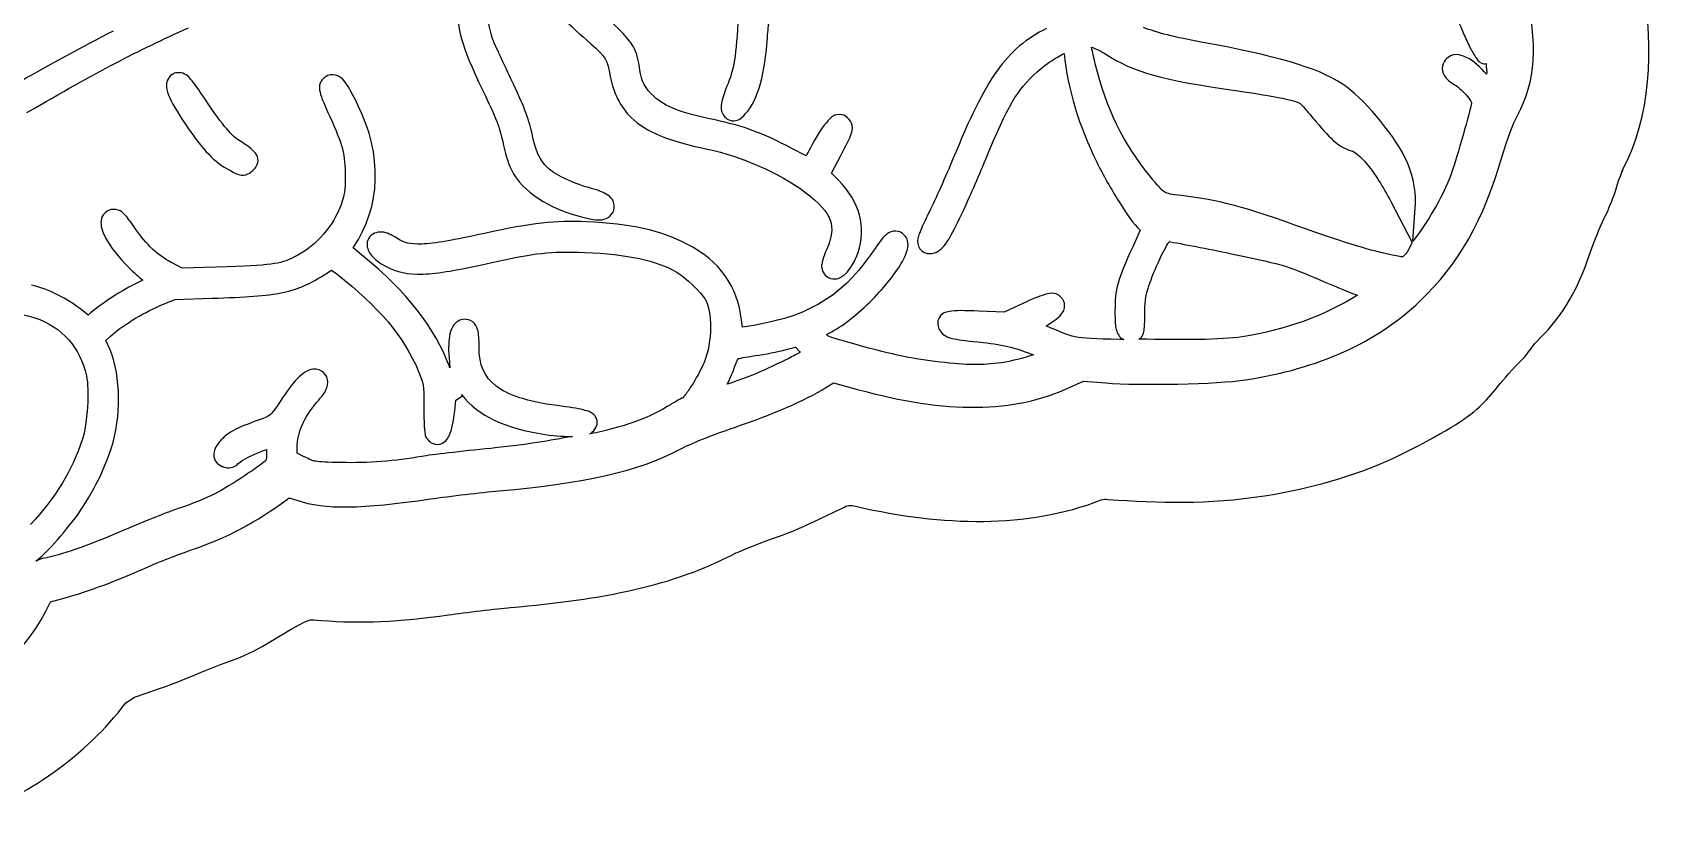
# Model space of a CAD drawing. Extents: x 3 to 1707, y 187 to 1378.
# Drawn here: x 132.5 to 267.7, y 628.2 to 693.7 of the extents above; entities that cross this region are included whole.
import ezdxf

# ---------------------------------------------------------------- set-up
doc = ezdxf.new("R2010")
doc.units = 0
doc.layers.add('Drawings', color=7, linetype='CONTINUOUS')

msp = doc.modelspace()

# ---------------------------------------------------------------- linework, layer by layer
at = {"layer": 'Drawings', "color": 7}
for points in [[(220.799104, 692.472531), (220.798934, 692.472079)], [(218.510343, 691.94675), (218.510343, 691.941104)], [(250.398406, 691.496436), (250.398406, 691.490789)], [(144.161615, 690.194618), (144.155967, 690.194618)], [(144.591666, 690.32672), (144.591779, 690.32703)], [(197.365421, 684.06272), (197.017991, 683.395492), (195.826723, 684.01862)], [(199.709328, 681.371929), (199.135776, 681.96194), (199.902357, 683.439761)], [(245.754598, 679.585296), (247.541486, 676.166492)], [(247.602761, 676.282501), (247.806915, 679.453194)], [(224.819591, 677.223616), (224.852685, 677.190583), (224.234998, 675.823039)], [(160.117089, 675.006658), (159.234679, 675.717985), (159.273279, 675.778686)], [(227.295676, 676.265618), (227.295676, 676.265731)], [(148.728462, 674.157667), (144.99478, 674.030901), (144.106863, 674.499595), (144.106863, 674.493949)], [(156.967294, 673.568898), (157.452634, 673.87771), (157.452916, 673.878077)], [(157.452916, 673.878077), (157.872068, 673.552749)], [(141.707808, 673.032417), (141.647127, 673.004184)], [(137.383998, 670.324263), (137.383998, 670.32991), (137.141328, 670.125786), (136.700123, 670.478697), (136.694475, 670.478697)], [(143.1686, 670.916561), (144.365374, 671.434916), (147.475863, 671.52865)], [(214.704966, 670.909898), (213.524739, 670.352948), (211.417995, 670.446681)], [(191.696224, 669.11759), (191.62453, 669.707629)], [(138.800683, 667.646629), (138.629707, 668.010551), (138.993712, 668.346917)], [(167.237025, 666.564378), (167.303213, 665.73724)], [(195.3581, 667.244169), (196.119175, 667.442647), (196.119034, 667.442957)], [(196.119034, 667.442957), (196.460957, 667.101085), (196.466605, 667.101085)], [(198.661985, 664.074662), (199.301725, 664.466167), (201.292669, 663.92579)], [(219.012569, 664.113256), (220.126608, 664.626107), (221.990711, 664.471673)], [(167.710929, 662.138084), (167.79917, 663.042412), (168.201775, 663.290579), (168.356204, 663.384312), (168.267963, 663.494702)], [(155.175197, 658.311259), (155.169549, 658.311259), (154.568409, 658.620042), (154.568409, 659.11632)], [(153.758201, 654.771901), (153.763848, 654.777548), (153.923783, 654.893303), (154.541471, 654.683815)], [(133.617052, 645.4308), (134.019657, 646.213811), (135.238484, 646.550177), (135.244132, 646.550177)], [(140.283725, 637.785055), (141.020743, 638.270604)]]:
    msp.add_lwpolyline(points, dxfattribs=at)
for points in [[(170.920926, 693.012231), (170.402266, 694.350271), (170.219035, 697.188833), (170.540374, 698.421706)], [(265.017245, 682.121399), (267.505586, 686.704555), (267.659817, 692.318464), (266.808326, 697.481777)], [(167.882131, 696.679258), (167.896249, 693.853994), (168.204344, 692.719089), (170.033009, 688.893167)], [(250.045414, 696.607659), (250.855876, 695.671881), (251.145278, 695.185711), (251.815769, 693.613422)], [(256.316482, 686.776774), (257.847782, 689.597097), (258.020677, 692.729733), (257.01137, 697.209697)], [(181.746759, 693.591315), (181.335118, 694.039682), (180.841476, 694.517184), (180.340437, 694.964365)], [(191.370565, 695.80274), (191.220908, 692.033171), (191.055044, 690.837989), (190.499167, 689.439332)], [(139.231384, 693.809471), (136.833826, 692.56361), (133.48894, 690.74626), (131.758484, 689.750995)], [(132.050767, 687.018335), (137.944223, 690.431322), (141.199992, 692.135148), (145.518578, 694.087565)], [(177.103078, 694.550923), (177.493569, 694.134064), (178.100696, 693.584822), (179.071968, 692.736734)], [(182.689851, 692.328572), (182.485696, 692.758333), (182.158428, 693.142949), (181.746759, 693.591315)], [(193.780632, 693.222622), (193.829483, 693.93714), (193.872347, 694.323987), (193.913008, 694.47986)], [(217.037833, 694.020088), (215.40601, 693.197664), (214.098687, 692.142291), (212.912558, 690.4689)], [(230.087001, 692.863811), (227.732815, 693.296282), (226.23173, 693.657945), (225.128957, 694.115543)], [(251.815769, 693.613422), (251.986039, 693.21435), (252.172234, 692.804917), (252.345215, 692.460956)], [(171.422784, 691.903893), (171.146907, 692.497433), (170.933011, 692.98109), (170.920926, 693.012231)], [(179.071968, 692.736734), (180.293676, 691.669927), (180.468294, 691.38421), (180.68236, 690.02923)], [(183.153109, 690.552978), (183.085622, 691.149284), (182.931447, 691.819843), (182.689851, 692.328572)], [(191.938612, 686.892275), (193.070243, 688.096068), (193.585796, 690.373614), (193.780632, 693.222622)], [(220.798934, 692.472079), (221.062387, 692.368747), (221.427493, 692.237464), (221.924014, 691.920635)], [(220.804469, 692.449945), (220.802662, 692.458415), (220.801786, 692.464061), (220.799104, 692.472531)], [(221.118833, 691.060379), (220.996566, 691.560666), (220.8839, 692.060246), (220.804469, 692.449945)], [(241.685205, 689.41189), (239.64126, 690.75936), (236.105548, 691.758211), (230.087001, 692.863811)], [(252.345215, 692.460956), (252.518309, 692.116995), (252.642693, 691.870663), (252.819514, 691.639322)], [(172.426529, 689.769883), (172.056256, 690.55055), (171.698604, 691.310325), (171.422784, 691.903893)], [(216.276758, 690.41379), (216.650731, 690.756255), (217.338474, 691.251798), (217.953338, 691.632434)], [(217.953338, 691.632434), (218.161728, 691.761458), (218.333183, 691.850674), (218.510343, 691.94675)], [(218.510343, 691.941104), (218.837357, 688.930745), (219.753709, 685.893791), (221.240309, 682.864658)], [(225.679807, 681.702705), (223.461413, 684.403857), (222.031711, 687.324492), (221.118833, 691.060379)], [(221.924014, 691.920635), (224.445844, 690.311841), (226.483238, 689.749781), (233.003784, 688.821653)], [(250.056483, 690.88974), (250.001985, 690.622939), (250.073425, 690.327623), (250.188915, 690.128779)], [(250.398406, 691.490789), (250.257503, 691.349907), (250.110896, 691.156625), (250.056483, 690.88974)], [(251.220163, 691.843841), (250.898542, 691.852311), (250.544025, 691.641129), (250.398406, 691.496436)], [(251.992279, 691.634353), (251.731086, 691.743332), (251.541784, 691.835936), (251.220163, 691.843841)], [(253.740553, 690.206165), (253.227597, 690.762099), (252.686094, 691.344656), (251.992279, 691.634353)], [(252.819514, 691.639322), (252.973971, 691.437457), (253.008138, 691.214559), (253.503361, 691.065856)], [(253.503361, 691.065856), (253.568589, 691.046093), (253.62111, 691.088443), (253.690855, 691.088443)], [(253.690855, 691.088443), (253.661489, 690.87359), (253.785732, 690.377087), (253.740553, 690.206165)], [(144.155967, 690.194618), (143.789675, 689.96819), (143.654533, 689.477136), (143.681668, 689.157935)], [(144.591779, 690.32703), (144.430912, 690.31009), (144.275213, 690.264071), (144.161615, 690.194618)], [(145.049418, 690.282676), (144.918539, 690.330955), (144.752533, 690.343659), (144.591666, 690.32672)], [(145.915282, 689.532726), (145.646182, 689.874401), (145.467977, 690.128948), (145.049418, 690.282676)], [(146.957627, 688.043894), (146.50829, 688.719874), (146.184297, 689.191052), (145.915282, 689.532726)], [(156.52126, 689.536735), (156.381769, 689.221092), (156.425621, 688.941953), (156.48266, 688.698586)], [(157.144454, 690.099191), (156.962042, 690.029173), (156.660752, 689.852436), (156.52126, 689.536735)], [(158.026864, 690.049501), (157.76793, 690.184736), (157.383877, 690.190948), (157.144454, 690.099191)], [(158.589404, 689.531174), (158.438618, 689.735297), (158.285657, 689.914181), (158.026864, 690.049501)], [(159.648297, 687.617747), (159.189104, 688.547173), (158.89092, 689.123237), (158.589404, 689.531174)], [(174.130697, 685.364001), (173.885316, 686.494925), (173.448092, 687.615827), (172.426529, 689.769883)], [(180.68236, 690.02923), (180.884538, 688.749575), (181.531451, 687.444595), (182.419593, 686.599387)], [(184.333336, 688.336245), (183.595782, 689.002146), (183.255271, 689.647267), (183.153109, 690.552978)], [(190.499167, 689.439332), (190.238256, 688.78272), (190.067139, 688.315607), (189.980762, 687.911877)], [(212.912558, 690.4689), (211.724763, 688.793138), (210.631168, 686.516693), (209.25057, 683.145998)], [(211.991548, 683.135016), (213.860535, 687.66899), (214.546471, 688.829361), (216.276758, 690.41379)], [(246.935546, 683.274542), (245.863297, 685.371426), (243.438646, 688.255951), (241.685205, 689.41189)], [(250.188915, 690.128779), (250.417071, 689.731062), (250.721241, 689.544895), (251.120966, 689.30164)], [(251.120966, 689.30164), (251.40746, 689.127161), (251.841803, 688.722584), (252.141258, 688.34768)], [(143.681668, 689.157935), (143.709906, 688.838734), (143.809752, 688.560668), (143.957432, 688.237063)], [(143.957432, 688.237063), (144.252454, 687.589825), (144.763263, 686.767457), (145.518211, 685.661914)], [(149.869581, 684.591973), (149.184548, 684.993162), (148.420536, 685.843113), (146.957627, 688.043894)], [(156.48266, 688.698586), (156.596738, 688.211851), (156.847795, 687.663908), (157.298883, 686.674854)], [(170.033009, 688.893167), (171.172067, 686.509776), (171.475221, 685.719481), (171.715095, 684.586552)], [(189.539557, 686.362146), (186.479189, 687.002807), (185.262422, 687.49739), (184.333336, 688.336245)], [(233.003784, 688.821653), (236.986518, 688.254765), (238.050775, 687.895982), (238.20447, 687.757387)], [(252.141258, 688.34768), (252.290915, 688.160213), (252.410358, 687.977038), (252.472169, 687.856908)], [(157.298883, 686.674854), (158.370821, 684.32458), (158.583616, 683.494025), (158.583898, 681.678961)], [(159.273279, 675.778686), (161.579321, 679.143395), (161.682838, 683.499954), (159.648297, 687.617747)], [(182.419593, 686.599387), (183.720308, 685.361658), (185.563204, 684.635847), (188.772947, 683.95806)], [(189.980762, 687.911877), (189.937559, 687.710012), (189.909943, 687.522179), (189.931121, 687.305322)], [(189.931121, 687.305322), (189.953711, 687.088493), (190.050564, 686.821975), (190.239979, 686.632589)], [(190.239979, 686.632589), (190.325537, 686.547043), (190.449498, 686.435806), (190.653596, 686.368047)], [(191.28783, 686.384987), (191.630262, 686.518528), (191.750213, 686.691878), (191.938612, 686.892275)], [(199.400499, 686.781235), (198.991851, 686.596874), (198.915159, 686.413587), (198.672489, 686.136086)], [(200.161574, 686.781235), (199.958832, 686.87525), (199.604823, 686.873274), (199.400499, 686.781235)], [(200.520045, 686.516693), (200.446346, 686.588404), (200.364458, 686.687502), (200.161574, 686.781235)], [(238.20447, 687.757387), (238.187528, 687.774326), (238.423308, 687.530112), (238.667757, 687.250098)], [(238.667757, 687.250098), (238.91229, 686.970028), (239.209571, 686.613814), (239.506032, 686.257543)], [(252.489111, 687.785196), (252.193864, 686.517427), (251.104588, 682.740207), (250.784944, 681.873938)], [(252.472169, 687.856908), (252.491935, 687.819923), (252.486288, 687.806088), (252.489111, 687.785196)], [(255.036976, 683.363448), (255.467338, 684.845194), (255.93929, 686.08202), (256.316482, 686.776774)], [(145.518211, 685.661914), (146.702109, 683.928218), (147.722599, 682.839982), (148.86033, 682.248588)], [(175.476365, 682.391813), (174.79506, 683.072706), (174.488715, 683.71283), (174.130697, 685.364001)], [(195.826723, 684.01862), (193.344792, 685.310923), (191.789717, 685.891081), (189.539557, 686.362146)], [(190.653596, 686.368047), (190.857751, 686.300288), (191.116601, 686.31751), (191.28783, 686.384987)], [(198.672489, 686.136086), (198.266891, 685.672332), (197.768562, 684.842709), (197.365421, 684.06272)], [(199.902357, 683.439761), (200.375442, 684.349199), (200.6276, 684.825403), (200.768221, 685.231871)], [(200.845421, 685.926682), (200.796571, 686.201106), (200.618395, 686.420758), (200.520045, 686.516693)], [(200.768221, 685.231871), (200.838531, 685.435148), (200.894299, 685.652146), (200.845421, 685.926682)], [(239.506032, 686.257543), (240.775771, 684.731669), (241.569235, 684.001934), (242.561374, 683.803683)], [(150.950527, 683.786913), (150.644888, 684.124888), (150.277608, 684.353095), (149.869581, 684.591973)], [(171.715095, 684.586552), (171.899201, 683.716528), (172.157599, 682.786481), (172.43757, 682.226453)], [(188.772947, 683.95806), (191.662001, 683.348033), (194.7246, 682.002595), (196.885615, 680.401396)], [(151.14909, 683.544392), (151.077085, 683.651395), (151.016319, 683.714354), (150.950527, 683.786913)], [(151.132543, 682.458076), (151.211607, 682.56649), (151.320602, 682.767367), (151.320038, 683.009492)], [(151.320038, 683.009492), (151.319558, 683.25173), (151.220812, 683.437277), (151.14909, 683.544392)], [(209.25057, 683.145998), (208.671059, 681.731164), (207.770097, 679.724936), (207.287214, 678.762195)], [(210.033698, 678.673995), (210.626537, 679.928495), (211.317838, 681.500643), (211.991548, 683.135016)], [(221.240309, 682.864658), (221.749537, 681.827071), (222.444622, 680.614695), (223.104411, 679.567142)], [(242.561374, 683.803683), (242.589612, 683.798036), (243.206593, 683.415227), (243.813296, 682.662256)], [(243.813296, 682.662256), (244.419999, 681.909257), (245.105257, 680.836775), (245.754598, 679.585296)], [(247.806915, 679.453194), (247.881744, 680.607665), (247.499328, 682.17202), (246.935546, 683.274542)], [(248.170722, 671.276248), (251.442841, 674.395868), (253.476959, 677.992087), (255.036976, 683.363448)], [(264.535491, 680.648349), (264.8437, 681.709481), (265.275304, 682.596756), (265.017245, 682.121399)], [(148.86033, 682.248588), (149.307352, 682.016231), (149.49366, 681.858071), (149.930263, 681.801944)], [(149.930263, 681.801944), (150.148536, 681.773711), (150.446861, 681.85361), (150.61411, 681.961742)], [(150.61411, 681.961742), (150.781273, 682.069874), (150.85356, 682.157113), (150.928473, 682.231931)], [(150.928473, 682.231931), (150.991442, 682.294608), (151.053479, 682.349662), (151.132543, 682.458076)], [(158.583898, 681.678961), (158.584096, 680.462153), (158.541825, 680.178582), (158.23644, 679.324396)], [(172.43757, 682.226453), (173.35186, 680.396907), (175.618398, 679.00161), (178.272491, 678.311344)], [(178.884671, 680.748575), (177.484505, 681.122633), (175.926832, 681.941668), (175.476365, 682.391813)], [(201.336267, 675.33382), (202.06487, 677.46656), (201.470958, 679.551812), (199.709328, 681.371929)], [(226.915181, 680.373784), (226.692955, 680.509584), (226.36724, 680.865742), (225.679807, 681.702705)], [(250.784944, 681.873938), (250.052671, 679.889138), (248.724678, 677.784518), (247.602761, 676.282501)], [(180.340663, 680.213703), (179.965476, 680.43279), (179.5073, 680.582284), (178.884671, 680.748575)], [(180.859068, 679.750515), (180.708564, 679.979766), (180.528242, 680.104216), (180.340663, 680.213703)], [(196.885615, 680.401396), (198.121752, 679.485465), (198.770303, 678.726283), (199.014441, 678.041296)], [(228.293944, 680.081545), (227.436749, 680.184031), (227.137436, 680.238238), (226.915181, 680.373784)], [(238.728438, 677.291318), (233.361464, 679.20723), (231.535877, 679.694162), (228.293944, 680.081545)], [(262.867948, 676.65701), (263.406797, 678.00242), (264.123455, 679.229534), (264.535491, 680.648349)], [(138.911655, 678.871992), (138.672486, 678.780236), (138.442975, 678.570522), (138.332568, 678.337121)], [(139.650677, 678.883286), (139.416309, 678.968549), (139.109625, 678.948503), (138.911655, 678.871992)], [(140.180123, 678.519336), (140.03922, 678.660782), (139.884932, 678.797994), (139.650677, 678.883286)], [(141.128721, 677.267603), (140.72493, 677.864163), (140.462099, 678.236244), (140.180123, 678.519336)], [(158.23644, 679.324396), (157.618019, 677.594031), (156.147344, 675.888003), (154.635105, 675.11702)], [(180.500598, 678.261654), (180.726777, 678.405359), (180.885837, 678.637377), (180.963856, 678.840654)], [(180.963856, 678.840654), (181.072569, 679.124084), (181.009572, 679.521236), (180.859068, 679.750515)], [(207.287214, 678.762195), (207.029691, 678.248723), (206.798034, 677.749538), (206.625392, 677.345017)], [(208.621842, 676.043708), (209.003212, 676.543401), (209.44086, 677.419467), (210.033698, 678.673995)], [(223.104411, 679.567142), (223.764172, 678.519618), (224.313384, 677.692705), (224.819591, 677.223616)], [(138.332568, 678.337121), (138.222161, 678.103635), (138.211402, 677.878477), (138.22778, 677.680932)], [(138.22778, 677.680932), (138.260817, 677.285813), (138.402285, 676.944252), (138.602825, 676.567032)], [(144.106863, 674.493949), (143.005897, 675.072101), (141.966743, 676.02945), (141.128721, 677.267603)], [(178.724793, 677.907275), (176.075303, 678.026982), (174.188922, 677.811001), (170.204013, 676.93677)], [(178.272491, 678.311344), (178.918443, 678.143358), (179.360382, 678.04539), (179.805682, 678.063177)], [(187.129744, 676.015898), (184.846038, 677.197303), (182.363345, 677.743073), (178.724793, 677.907275)], [(179.805682, 678.063177), (180.028473, 678.071647), (180.274362, 678.117949), (180.500598, 678.261654)], [(199.014441, 678.041296), (199.258692, 677.35631), (199.185558, 676.641002), (198.700077, 675.559881)], [(204.822084, 677.052327), (204.650967, 677.11811), (204.33409, 677.154248), (204.083062, 677.06362)], [(206.625392, 677.345017), (206.538986, 677.14287), (206.470031, 676.962434), (206.415816, 676.810145)], [(246.02487, 675.091159), (244.017874, 675.513381), (242.084845, 676.093172), (238.728438, 677.291318)], [(138.602825, 676.567032), (139.003934, 675.812621), (139.673041, 674.948752), (140.538594, 674.09115)], [(160.541635, 676.534113), (160.297101, 676.122788), (160.417561, 675.703925), (160.558295, 675.436757)], [(161.567433, 677.046935), (161.229604, 677.046935), (160.786084, 676.945296), (160.541635, 676.534113)], [(162.251308, 676.876126), (162.046589, 676.963648), (161.915258, 677.046935), (161.567433, 677.046935)], [(162.874502, 676.545265), (162.669782, 676.674289), (162.456027, 676.788632), (162.251308, 676.876126)], [(164.975739, 676.043482), (163.933281, 676.00452), (163.494645, 676.154155), (162.874502, 676.545265)], [(170.204013, 676.93677), (167.616278, 676.36912), (166.018198, 676.08233), (164.975739, 676.043482)], [(191.62453, 669.707629), (191.29489, 672.544243), (189.797955, 674.635565), (187.129744, 676.015898)], [(203.526028, 676.67762), (203.23047, 676.369402), (202.929265, 675.934729), (202.395442, 675.172215)], [(204.083062, 677.06362), (203.832034, 676.972428), (203.673821, 676.831828), (203.526028, 676.67762)], [(205.456318, 676.352011), (205.378101, 676.63321), (205.116767, 676.939339), (204.822084, 677.052327)], [(205.450671, 675.607594), (205.502062, 675.831199), (205.534422, 676.07067), (205.456318, 676.352011)], [(206.415816, 676.810145), (206.361601, 676.65797), (206.300016, 676.643289), (206.300016, 676.297323)], [(206.300016, 676.297323), (206.300016, 676.036452), (206.385009, 675.698532), (206.658486, 675.470185)], [(207.529855, 675.271708), (208.01624, 675.374193), (208.328119, 675.658865), (208.621842, 676.043708)], [(224.234998, 675.823039), (223.598307, 674.40781), (223.232015, 673.555092), (223.01617, 672.790207)], [(226.358119, 674.490165), (226.703742, 675.259059), (227.099061, 675.997744), (227.235023, 676.188542)], [(227.295676, 676.265731), (227.280993, 676.260084), (227.225874, 676.257261), (227.372905, 676.232698)], [(227.235023, 676.188542), (227.272635, 676.241338), (227.279327, 676.246137), (227.295676, 676.265618)], [(227.372905, 676.232698), (228.765334, 675.989049), (230.856124, 675.575409), (232.722514, 675.185005)], [(247.541486, 676.166492), (247.362463, 675.930748), (247.193548, 675.45014), (247.028587, 675.267671)], [(257.799355, 667.793835), (260.911312, 670.843325), (261.59002, 673.116438), (262.867948, 676.65701)], [(154.635105, 675.11702), (153.839891, 674.711596), (153.443046, 674.537568), (152.688296, 674.411198)], [(167.264613, 665.830973), (166.110646, 669.016855), (163.656162, 672.13272), (160.117089, 675.006658)], [(160.558295, 675.436757), (160.838689, 674.902478), (161.326909, 674.513853), (161.986698, 674.16848)], [(165.086146, 673.539875), (166.361928, 673.590976), (167.988105, 673.884683), (170.435755, 674.422152)], [(170.435755, 674.422152), (174.654411, 675.348953), (175.562545, 675.452483), (178.587024, 675.343024)], [(178.587024, 675.343024), (182.100372, 675.215976), (184.610766, 674.651375), (186.181287, 673.732875)], [(202.395442, 675.172215), (199.805137, 671.472099), (196.933901, 669.848398), (191.696224, 669.11759)], [(198.396754, 674.743781), (198.361457, 674.61758), (198.336467, 674.500132), (198.319525, 674.374326)], [(198.700077, 675.559881), (198.57301, 675.276705), (198.467685, 674.996268), (198.396754, 674.743781)], [(200.282909, 673.569265), (200.726543, 673.985926), (201.082528, 674.591013), (201.336267, 675.33382)], [(204.821971, 674.234545), (205.126791, 674.726475), (205.348057, 675.160527), (205.450671, 675.607594)], [(206.658486, 675.470185), (206.932104, 675.241781), (207.286677, 675.220324), (207.529855, 675.271708)], [(225.514309, 672.345116), (225.677237, 672.872393), (226.012497, 673.721243), (226.358119, 674.490165)], [(232.722514, 675.185005), (234.588875, 674.7946), (236.292054, 674.40685), (236.687826, 674.286183)], [(246.747345, 674.975404), (246.772759, 674.98105), (246.556745, 674.978227), (246.02487, 675.091159)], [(247.028587, 675.267671), (246.757511, 674.967696), (246.721762, 674.96939), (246.747345, 674.975404)], [(140.538594, 674.09115), (140.985277, 673.648572), (141.340387, 673.348484), (141.707808, 673.032417)], [(152.688296, 674.411198), (151.933518, 674.284715), (150.794884, 674.226555), (148.728462, 674.157667)], [(153.377, 672.008383), (154.762624, 672.300254), (155.779895, 672.801981), (156.967294, 673.568898)], [(157.872068, 673.552749), (161.382706, 670.846035), (163.505206, 668.289322), (164.694187, 665.430264)], [(161.986698, 674.16848), (162.855357, 673.713818), (163.810365, 673.488886), (165.086146, 673.539875)], [(186.181287, 673.732875), (186.926324, 673.297129), (188.29012, 671.964593), (188.591354, 671.449965)], [(198.319525, 674.374326), (198.302583, 674.24869), (198.247605, 674.141969), (198.36366, 673.839454)], [(198.36366, 673.839454), (198.430582, 673.665257), (198.54466, 673.480445), (198.733171, 673.337643)], [(198.733171, 673.337643), (198.921795, 673.194785), (199.176974, 673.127873), (199.389458, 673.139166)], [(199.389458, 673.139166), (199.814399, 673.161752), (200.061078, 673.361076), (200.282909, 673.569265)], [(202.075459, 670.970119), (203.247525, 672.082353), (204.212332, 673.250714), (204.821971, 674.234545)], [(236.687826, 674.286183), (237.313363, 674.095611), (238.767264, 673.529993), (239.792809, 673.078578)], [(239.792809, 673.078578), (240.817845, 672.627445), (242.170375, 672.079699), (242.97502, 671.782717)], [(136.694475, 670.478697), (135.4676, 671.469728), (133.769787, 672.349803), (132.431318, 672.618241)], [(141.647127, 673.004184), (140.240635, 672.354744), (138.508513, 671.261877), (137.383998, 670.324263)], [(147.475863, 671.52865), (150.259338, 671.612784), (151.991347, 671.716398), (153.377, 672.008383)], [(216.673829, 671.770125), (216.210683, 671.607786), (215.603641, 671.335057), (214.704966, 670.909898)], [(217.313597, 671.929923), (217.102666, 671.904514), (216.905429, 671.851154), (216.673829, 671.770125)], [(218.052619, 671.792147), (217.792809, 671.95251), (217.524613, 671.954768), (217.313597, 671.929923)], [(218.559984, 670.987058), (218.534571, 671.350415), (218.276596, 671.653806), (218.052619, 671.792147)], [(223.01617, 672.790207), (222.800438, 672.025351), (222.7578, 671.372945), (222.756953, 670.507325)], [(225.238573, 670.139423), (225.238573, 671.100978), (225.322296, 671.724106), (225.514309, 672.345116)], [(242.97502, 671.782717), (240.27267, 670.094702), (237.037458, 668.878345), (233.351214, 668.31428)], [(128.636954, 670.550437), (130.98682, 670.321468), (132.020383, 670.141992), (132.701548, 669.905259)], [(138.993712, 668.346917), (139.89298, 669.177162), (141.597204, 670.239536), (143.1686, 670.916561)], [(188.591354, 671.449965), (189.179053, 670.445834), (189.23725, 667.921109), (188.497607, 666.161834)], [(198.700246, 668.499742), (199.912495, 669.120893), (200.823255, 669.781853), (202.075459, 670.970119)], [(208.930699, 670.418448), (208.653976, 670.3665), (208.273057, 670.286883), (208.059302, 669.839448)], [(211.417995, 670.446681), (210.188579, 670.499759), (209.484317, 670.523474), (208.930699, 670.418448)], [(218.273208, 670.176464), (218.425971, 670.364495), (218.584437, 670.623729), (218.559984, 670.987058)], [(222.756953, 670.507325), (222.756304, 669.909748), (222.762601, 669.512258), (222.8121, 669.17287)], [(233.632992, 664.71984), (239.759093, 665.671711), (244.531648, 667.806794), (248.170722, 671.276248)], [(132.701548, 669.905259), (135.007674, 669.103756), (136.4716, 667.455662), (137.008811, 665.052734)], [(167.634124, 669.304944), (167.455948, 669.065529), (167.374935, 668.819451), (167.314225, 668.549488)], [(168.527547, 669.773638), (168.163401, 669.773638), (167.812215, 669.544104), (167.634124, 669.304944)], [(169.216928, 669.553139), (168.99216, 669.728183), (168.717808, 669.773638), (168.527547, 669.773638)], [(169.614027, 668.930039), (169.553599, 669.134445), (169.44178, 669.378038), (169.216928, 669.553139)], [(208.059302, 669.839448), (207.952283, 669.615562), (207.961799, 669.366152), (208.004154, 669.199804)], [(208.004154, 669.199804), (208.04651, 669.033513), (208.112162, 668.920299), (208.17513, 668.81931)], [(217.010246, 669.233543), (217.567957, 669.552179), (217.97669, 669.811357), (218.273208, 670.176464)], [(223.154052, 668.075543), (218.9339, 668.231953), (219.51214, 668.163912), (217.010246, 669.233543)], [(222.8121, 669.17287), (222.860386, 668.833511), (222.992818, 668.484863), (223.225746, 668.251998)], [(225.183426, 668.860135), (225.233688, 669.182413), (225.238573, 669.549638), (225.238573, 670.139423)], [(167.314225, 668.549488), (167.192806, 668.009591), (167.177162, 667.359134), (167.237025, 666.564378)], [(169.740868, 667.463228), (169.738044, 668.118033), (169.73522, 668.521171), (169.614027, 668.930039)], [(198.876728, 668.356319), (198.748532, 668.409961), (198.747967, 668.469815), (198.700246, 668.499742)], [(201.259236, 667.639458), (199.918283, 668.007332), (199.21083, 668.216284), (198.876728, 668.356319)], [(208.17513, 668.81931), (208.281302, 668.649066), (208.473681, 668.467811), (208.676989, 668.361627)], [(208.676989, 668.361627), (208.880296, 668.255471), (209.086822, 668.193641), (209.338811, 668.141128)], [(209.338811, 668.141128), (209.842759, 668.035819), (210.553318, 667.959873), (211.765425, 667.83785)], [(211.765425, 667.83785), (213.510366, 667.662242), (214.769234, 667.28937), (215.962394, 666.812206)], [(223.501482, 668.08119), (223.349566, 668.086836), (223.308057, 668.069896), (223.154052, 668.075543)], [(223.225746, 668.251998), (223.309893, 668.167864), (223.408864, 668.135961), (223.501482, 668.08119)], [(224.742221, 668.115803), (224.84444, 668.197961), (224.965605, 668.25725), (225.023463, 668.358323)], [(233.351214, 668.31428), (231.617115, 668.048891), (228.308966, 668.042115), (224.742221, 668.115803)], [(225.023463, 668.358323), (225.126811, 668.539578), (225.158578, 668.698981), (225.183426, 668.860135)], [(256.885319, 666.608789), (257.209171, 666.986544), (257.492558, 667.399676), (257.799355, 667.793835)], [(139.230847, 659.513133), (139.963149, 662.283004), (139.828034, 665.415328), (138.800683, 667.646629)], [(171.136177, 664.226386), (170.156518, 664.994037), (169.74756, 665.942662), (169.740868, 667.463228)], [(191.078396, 665.865473), (191.177508, 666.13905), (191.248581, 666.31847), (191.293478, 666.400345)], [(191.293478, 666.400345), (191.338375, 666.482221), (191.326487, 666.461046), (191.354159, 666.477703)], [(191.354159, 666.477703), (191.409787, 666.510736), (191.837099, 666.619715), (192.777028, 666.747892)], [(192.777028, 666.747892), (193.546773, 666.852636), (194.663551, 667.066698), (195.3581, 667.244169)], [(195.506994, 666.488573), (194.720054, 666.091534), (193.725005, 665.624732), (192.804616, 665.23684)], [(196.494192, 667.012434), (196.24627, 666.869293), (195.900478, 666.687107), (195.506994, 666.488573)], [(196.466605, 667.101085), (196.524491, 667.044055), (196.489194, 667.084146), (196.532793, 667.03502)], [(196.532793, 667.03502), (196.504555, 667.018081), (196.521498, 667.029374), (196.494192, 667.012434)], [(208.158583, 666.205764), (205.915652, 666.468048), (204.344566, 666.793036), (201.259236, 667.639458)], [(215.576336, 666.685441), (214.771013, 666.444332), (213.843028, 666.225132), (213.265522, 666.145064)], [(215.962394, 666.812206), (215.826856, 666.768445), (215.721249, 666.728637), (215.576336, 666.685441)], [(245.965883, 658.181783), (254.628469, 662.49715), (252.796924, 662.488144), (256.885319, 666.608789)], [(137.008811, 665.052734), (137.260686, 663.925677), (137.096911, 661.069047), (136.655847, 659.709436)], [(154.750454, 664.966934), (154.308853, 664.556484), (153.852315, 663.982849), (153.393744, 663.279568)], [(155.4343, 665.463211), (155.182708, 665.339269), (154.97124, 665.172159), (154.750454, 664.966934)], [(156.415992, 665.545934), (156.029454, 665.694156), (155.685837, 665.587154), (155.4343, 665.463211)], [(157.04472, 664.966934), (156.913418, 665.267558), (156.644233, 665.45844), (156.415992, 665.545934)], [(157.066745, 664.13429), (157.141009, 664.362694), (157.17656, 664.66631), (157.04472, 664.966934)], [(164.694187, 665.430264), (165.151177, 664.331384), (165.128276, 664.454959), (165.129886, 662.507737)], [(167.303213, 665.73724), (167.289094, 665.77366), (167.2778, 665.793423), (167.264613, 665.830973)], [(188.497607, 666.161834), (188.259285, 665.595285), (187.82593, 664.811004), (187.427674, 664.187735)], [(190.438655, 664.365602), (190.665399, 664.854285), (190.915637, 665.41626), (191.078396, 665.865473)], [(192.804616, 665.23684), (192.080673, 664.931756), (191.182506, 664.608856), (190.438655, 664.365602)], [(213.265522, 666.145064), (211.720867, 665.930776), (210.421309, 665.941222), (208.158583, 666.205764)], [(156.222935, 662.854974), (156.632995, 663.323244), (156.917964, 663.677454), (157.066745, 664.13429)], [(176.259663, 662.577642), (173.779653, 662.896899), (172.115836, 663.458734), (171.136177, 664.226386)], [(187.427674, 664.187735), (187.228602, 663.8761), (187.035601, 663.601818), (186.887215, 663.415735)], [(191.045669, 660.760602), (194.215117, 661.836501), (196.860823, 662.981259), (198.661985, 664.074662)], [(201.292669, 663.92579), (208.773306, 661.89387), (214.317977, 661.916315), (219.012569, 664.113256)], [(221.990711, 664.471673), (224.784944, 664.236775), (231.354623, 664.365517), (233.632992, 664.71984)], [(153.393744, 663.279568), (152.875508, 662.484841), (152.578087, 662.071342), (152.378958, 661.873458)], [(154.568409, 659.11632), (154.568409, 660.219237), (155.1508, 661.63057), (156.222935, 662.854974)], [(165.129886, 662.507737), (165.130309, 661.933283), (165.146828, 661.392511), (165.168486, 660.969243)], [(168.267963, 663.494702), (169.685862, 661.697397), (171.958697, 660.66749), (175.24451, 660.169604)], [(178.421583, 662.224731), (177.935989, 662.343874), (177.254937, 662.449465), (176.259663, 662.577642)], [(185.354024, 662.450707), (183.691873, 661.432008), (181.678029, 660.769835), (178.989629, 660.211953)], [(186.20334, 662.952518), (185.953441, 662.811918), (185.653648, 662.634362), (185.354024, 662.450707)], [(186.821027, 663.261301), (186.56887, 663.172085), (186.453323, 663.093316), (186.20334, 662.952518)], [(186.716239, 663.217258), (186.682072, 663.183943), (186.646804, 663.200318), (186.821027, 663.261301)], [(186.887215, 663.415735), (186.812951, 663.322849), (186.750689, 663.250573), (186.716239, 663.217258)], [(151.667524, 661.481924), (149.732462, 660.796402), (148.846183, 660.397217), (148.253683, 659.722903)], [(152.378958, 661.873458), (152.179887, 661.675545), (152.077442, 661.627267), (151.667524, 661.481924)], [(165.168486, 660.969243), (165.179781, 660.757497), (165.191076, 660.574774), (165.207086, 660.423332)], [(167.23663, 660.064718), (167.495847, 660.58457), (167.624834, 661.257981), (167.710929, 662.138084)], [(179.061323, 661.998586), (178.85971, 662.107), (178.664365, 662.16516), (178.421583, 662.224731)], [(178.989629, 660.211953), (179.289422, 660.378245), (179.596275, 660.778389), (179.596275, 661.176924)], [(179.381193, 661.750419), (179.270221, 661.879443), (179.162073, 661.944379), (179.061323, 661.998586)], [(179.596275, 661.176924), (179.596275, 661.400811), (179.492165, 661.621479), (179.381193, 661.750419)], [(136.655847, 659.709436), (135.844058, 657.20645), (134.452306, 654.920519), (132.348584, 652.656722)], [(148.253683, 659.722903), (147.966596, 659.396051), (147.739542, 659.142012), (147.647037, 658.702765)], [(165.207086, 660.423332), (165.215557, 660.347668), (165.226852, 660.280756), (165.24018, 660.208198)], [(165.24018, 660.208198), (165.254299, 660.135639), (165.223238, 660.095549), (165.367021, 659.871831)], [(165.367021, 659.871831), (165.453709, 659.736031), (165.564963, 659.594585), (165.753079, 659.480326)], [(166.475554, 659.369936), (166.954739, 659.493878), (167.106965, 659.804807), (167.23663, 660.064718)], [(177.538777, 660.004159), (175.617523, 659.663755), (173.818733, 659.325864), (170.727671, 659.011576)], [(175.24451, 660.169604), (176.228264, 660.020534), (176.905362, 659.998795), (177.538777, 660.004159)], [(186.451629, 658.918859), (187.346351, 659.392945), (189.123878, 660.108225), (191.045669, 660.760602)], [(136.307881, 653.513647), (137.473594, 655.125603), (138.764116, 657.747449), (139.230847, 659.513133)], [(147.647037, 658.702765), (147.600728, 658.483113), (147.627271, 658.174386), (147.779412, 657.93627)], [(149.952344, 657.969303), (149.950198, 657.967609), (150.20309, 658.128536), (150.498337, 658.272608)], [(150.498337, 658.272608), (150.7935, 658.416596), (151.156855, 658.578992), (151.507589, 658.724758)], [(151.507589, 658.724758), (151.698189, 658.804092), (151.844571, 658.853217), (152.014982, 658.917871)], [(152.020347, 658.80748), (152.031642, 658.49322), (152.018596, 658.259339), (151.998322, 658.118203)], [(152.014982, 658.917871), (152.016591, 658.876368), (152.017664, 658.850394), (152.020347, 658.80748)], [(156.145848, 657.930765), (155.815841, 657.986384), (155.675897, 658.057248), (155.175197, 658.311259)], [(164.980963, 658.338843), (162.723066, 657.9409), (160.528843, 657.774411), (158.225032, 657.826021)], [(170.727671, 659.011576), (168.259266, 658.760585), (165.757202, 658.475603), (164.980963, 658.338843)], [(165.753079, 659.480326), (165.941139, 659.365983), (166.235962, 659.308106), (166.475554, 659.369936)], [(171.401013, 655.466938), (178.622123, 656.107796), (183.014013, 657.097302), (186.451629, 658.918859)], [(147.779412, 657.93627), (147.931893, 657.698267), (148.148076, 657.576273), (148.330912, 657.506171)], [(148.330912, 657.506171), (148.395292, 657.480761), (148.458572, 657.44914), (148.612182, 657.412437)], [(148.612182, 657.412437), (148.765792, 657.375735), (149.035456, 657.387028), (149.207816, 657.456481)], [(149.207816, 657.456481), (149.552506, 657.595386), (149.643712, 657.724128), (149.952344, 657.969303)], [(151.45775, 657.599734), (151.13099, 657.357779), (150.704186, 657.06331), (150.249963, 656.761585)], [(151.970649, 658.018823), (151.960484, 658.016113), (151.759549, 657.823169), (151.45775, 657.599734)], [(151.998322, 658.118203), (151.990415, 658.062584), (151.977991, 658.038868), (151.970649, 658.018823)], [(158.225032, 657.826021), (157.05706, 657.85143), (156.475855, 657.875146), (156.145848, 657.930765)], [(235.231722, 655.058691), (238.99943, 655.644128), (242.624315, 656.674119), (245.965883, 658.181783)], [(150.249963, 656.761585), (149.341462, 656.158135), (148.303381, 655.518435), (147.707521, 655.217585)], [(147.707521, 655.217585), (147.056683, 654.889039), (145.709518, 654.341858), (144.845179, 654.05408)], [(145.926831, 650.603148), (148.572904, 651.480823), (151.210506, 652.890462), (153.758201, 654.771901)], [(154.541471, 654.683815), (156.942869, 653.885248), (159.897885, 653.952724), (165.681893, 654.794205)], [(165.681893, 654.794205), (167.328485, 655.03362), (169.923534, 655.335966), (171.401013, 655.466938)], [(200.204721, 654.120625), (200.489803, 654.330678), (200.89622, 654.271953), (201.26703, 654.153375)], [(201.26703, 654.153375), (208.426158, 652.535349), (215.377462, 652.300085), (221.607137, 654.708885)], [(221.607137, 654.708885), (221.803103, 654.77975), (221.9699, 654.776362), (222.195938, 654.758293)], [(222.195938, 654.758293), (226.388615, 654.444202), (230.516714, 654.325906), (235.231722, 655.058691)], [(134.338991, 651.098409), (135.013802, 651.846552), (135.731448, 652.716576), (136.307881, 653.513647)], [(144.845179, 654.05408), (143.872551, 653.730362), (141.815392, 652.913105), (140.168405, 652.206831)], [(194.287969, 651.511879), (196.521413, 652.270045), (198.301453, 653.232758), (200.204721, 654.120625)], [(140.168405, 652.206831), (136.76216, 650.746091), (135.094927, 650.168107), (133.351792, 649.824683)], [(191.134023, 650.285697), (190.97646, 650.202128), (192.68201, 650.966702), (194.287969, 651.511879)], [(132.783746, 649.598537), (133.244237, 649.956587), (133.743695, 650.438437), (134.338991, 651.098409)], [(142.215173, 649.16392), (143.258168, 649.625217), (144.966712, 650.284709), (145.926831, 650.603148)], [(172.362657, 645.738877), (180.118126, 646.42711), (185.930513, 647.52839), (191.134023, 650.285697)], [(133.351792, 649.824683), (133.086363, 649.772169), (133.001172, 649.655003), (132.783746, 649.598537)], [(135.244132, 646.550177), (137.152425, 647.08152), (139.557099, 647.988388), (142.215173, 649.16392)], [(123.695457, 637.501314), (128.470638, 639.081396), (131.611002, 641.570321), (133.617052, 645.4308)], [(154.789449, 644.331609), (155.817309, 644.794996), (155.452739, 644.752025), (156.617577, 644.660805)], [(156.617577, 644.660805), (159.819696, 644.405297), (163.139564, 644.53658), (167.19114, 645.125772)], [(167.19114, 645.125772), (168.575889, 645.327072), (171.220719, 645.637634), (172.362657, 645.738877)], [(149.107376, 641.327857), (151.137767, 642.001268), (152.905807, 643.29919), (154.789449, 644.331609)], [(146.278694, 640.225109), (146.90409, 640.501792), (148.693448, 641.190561), (149.107376, 641.327857)], [(141.020743, 638.270604), (142.737729, 638.87442), (144.399484, 639.394018), (146.278694, 640.225109)], [(126.873235, 628.226476), (132.082731, 629.950262), (136.946492, 633.377112), (140.283725, 637.785055)]]:
    msp.add_open_spline(points, degree=3, dxfattribs=at)

doc.saveas('drawing.dxf')
